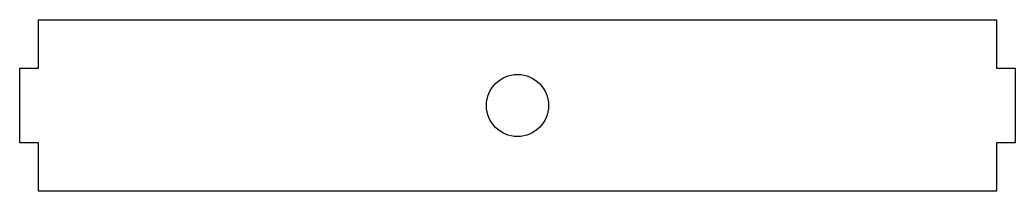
# Model space of a CAD drawing. Header units: millimetres. Extents: x -80 to 80, y -14 to 14.
import ezdxf

# ---------------------------------------------------------------- set-up
doc = ezdxf.new("R2010")
doc.units = ezdxf.units.MM
doc.layers.get('0').update_dxf_attribs({"linetype": 'CONTINUOUS'})

msp = doc.modelspace()

# ---------------------------------------------------------------- linework, layer by layer
msp.add_lwpolyline([(77, 13.75), (77, 6), (80, 6), (80, -6), (77, -6), (77, -13.75), (-77, -13.75), (-77, -6), (-80, -6), (-80, 6), (-77, 6), (-77, 13.75)], close=True)
msp.add_circle((0, 0), 5)

doc.saveas('drawing.dxf')
